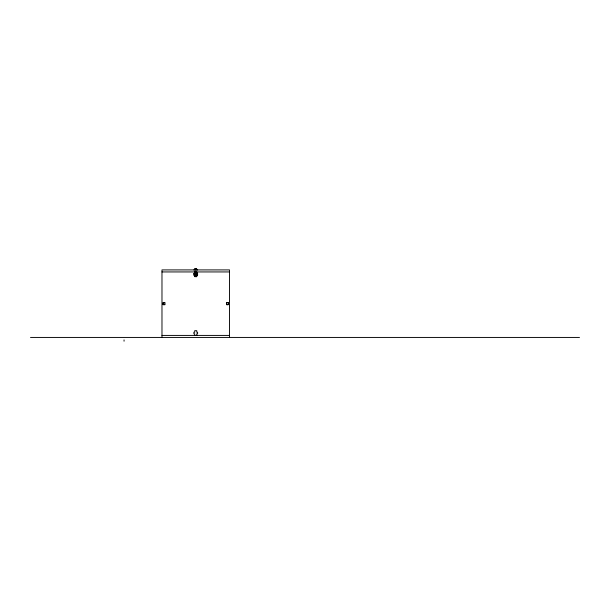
<?xml version="1.0" encoding="UTF-8"?>
<svg xmlns="http://www.w3.org/2000/svg" width="610" height="610" viewBox="0 0 610 610"><rect width="100%" height="100%" fill="white"/><g stroke="black" fill="none" stroke-linecap="round" stroke-linejoin="round"><path stroke-width="0.91" d="M194.727 275.11L194.781 275.057A3.79 3.279 90 0 0 195.627 274.98L196.733 275.049L196.756 276.665L194.727 276.665L194.727 274.988M196.756 273.509C198.242 270.985 193.82 272.251 195.543 272.052M195.444 272.083L194.811 272.167L195.947 272.457M196.138 273.15L196.649 273.021L194.956 272.998M196.512 272.51L196.717 272.67M195.543 273.402C197.251 273.158 193.423 273.31 196.062 273.394M195.81 272.739C192.668 273.036 199.706 272.944 194.788 272.548M197.312 273.577A3.957 3.431 90 0 0 196.672 273.486A3.79 3.279 -90 0 0 196.115 273.554L196.702 273.349M196.252 274.782L194.941 275.064L196.733 275.003M195.81 274.896L194.903 274.996L196.618 274.843M194.956 275.728L196.13 275.796L195.345 275.75M196.512 275.247L194.75 275.217L196.191 275.003M196.733 276.361L194.956 276.421L195.52 276.17M195.223 276.185L196.527 275.857L195.993 276.002M196.527 276.231L195.299 276.261M195.741 276.543L196.527 276.528M195.871 274.896C196.839 274.698 195.581 275.095 196.062 274.79M197.571 274.957L197.518 274.973A3.79 3.279 90 0 1 196.672 275.118A3.79 3.279 90 0 1 196.115 275.049L195.291 274.866L195.68 275.064M194.727 271.938L194.834 273.471A3.957 3.431 -90 0 1 195.513 273.593L195.84 273.615M194.765 275.88L196.466 275.987M196.702 275.415L195.177 275.468M195.009 271.961L196.679 271.961M194.979 272.342L196.359 272.7L195.543 272.723M195.009 274.027L196.588 273.699M194.979 274.813L195.482 275.156M194.788 274.874L195.68 274.904M196.229 275.179L196.001 275.087M195.055 275.766L195.177 275.697M195.482 275.598L196.466 275.354M195.147 273.768L194.765 273.524L195.871 273.448M194.765 273.867L196.42 273.753L194.864 273.943M194.765 274.203L195.787 273.76M194.765 274.538L195.391 274.462M195.444 275.796L194.941 275.941M195.932 273.699L196.405 273.753M194.727 273.493L194.811 273.478A3.79 3.279 -90 0 1 195.627 273.623L196.618 273.493A3.79 3.279 -90 0 1 197.487 273.623L197.602 273.654M193.888 274.942A3.957 3.431 -90 0 0 194.811 275.118L195.055 274.988M196.428 275.888L196.252 275.75M195.009 276.391L195.482 276.269M196.359 275.743L196.191 275.636M196.229 272.197L195.642 272.06M196.374 272.182L196.679 271.999M195.055 275.049L195.49 274.752L195.124 275.034M196.374 274.881L195.947 274.919L196.466 274.721M194.834 273.516L194.864 273.471A3.79 3.279 -90 0 0 194.285 273.547M196.618 275.766L194.979 275.529M195.055 273.356L195.444 273.433M195.345 273.318L196.512 273.188M194.941 273.981L195.482 273.806M195.108 274.012L196.252 273.722M195.025 274.889L195.612 274.813M194.864 273.646L195.238 273.44M194.941 274.271L195.795 274.05M195.261 274.675L196.588 274.37M196.275 276.627L195.84 276.612M194.864 271.824L196.428 271.785M195.261 272.609L195.124 272.815M196.046 272.464L196.191 272.594M196.306 273.852L196.588 274.035M196.412 274.05L196.001 274.591M195.261 275.308L196.046 275.506M196.588 273.837L195.947 273.905M196.184 274.027L195.68 274.271M197.312 275.026A3.957 3.431 -90 0 1 196.672 275.118L196.512 274.98M196.374 273.166L196.473 273.562L196.001 273.066M195.177 273.211L195.497 273.234M196.306 272.487L196.733 272.304L196.199 272.296M196.672 273.486A3.957 3.431 -90 0 0 195.741 273.661L194.979 273.593L195.589 273.73M194.979 273.974L195.612 273.89M194.979 274.607L195.871 274.424M194.979 274.652L195.421 274.576M194.979 275.194L195.345 275.339M196.046 276.261L195.612 276.124M196.046 274.081L195.612 274.096M195.444 272.296L195.894 272.281M196.466 273.036L196.062 272.922M195.444 273.981L195.124 273.921M195.947 274.965L196.191 275.118M195.352 273.143L195.84 273.127M196.306 272.029L195.871 272.098M196.252 272.708L195.444 272.716M196.13 272.045L195.81 272.106M195.299 272.472L195.94 272.434M195.169 276.46L195.581 276.444M194.75 268.796L196.74 268.796M161.978 271.938L229.505 271.938M165.02 302.659L162.992 302.659L162.992 304.687L165.02 304.687M228.491 304.687L226.47 304.687L226.47 302.659L228.491 302.659L228.491 304.016M161.978 335.416L229.505 335.416M30.5 337.437L579.5 337.437M195.741 273.654L195.871 274.98M195.406 274.874L195.444 274.996A3.957 3.431 90 0 1 194.811 275.118A3.79 3.279 90 0 1 194.285 275.057M195.642 275.812L196.252 275.972M195.543 271.755L195.947 271.785M229.505 337.437L229.505 269.91L161.978 269.91L161.978 337.437M197.671 269.91L193.82 269.91M196.756 335.416L196.756 333.861L197.602 333.861L197.602 332.236L196.756 332.236L196.756 330.689L194.727 330.689L194.727 332.236L193.888 332.236L193.888 333.861L194.727 333.861L194.727 335.416M195.07 268.796L195.07 269.574L196.42 269.574L196.42 268.796A0.915 0.793 90 0 1 196.077 268.911A0.915 0.793 -90 0 1 195.734 268.827L195.741 269.742M124.051 339.915L124.051 341.204M195.055 268.827A0.915 0.793 90 0 0 195.406 268.911A0.915 0.793 -90 0 0 195.757 268.827M193.888 273.661A3.957 3.431 90 0 1 194.811 273.486M196.672 275.118A3.957 3.431 -90 0 1 195.741 274.942M197.602 273.493L193.888 273.493L193.888 275.11L197.602 275.11L197.602 273.493M226.897 304.504A1.014 1.014 0 0 0 228.491 303.765A1.014 1.014 0 0 0 227.057 302.758A1.014 1.014 0 0 0 226.897 304.504M163.495 304.55A1.014 1.014 0 0 0 165.02 303.673A1.014 1.014 0 0 0 163.495 302.796A1.014 1.014 0 0 0 163.495 304.55"/></g></svg>
